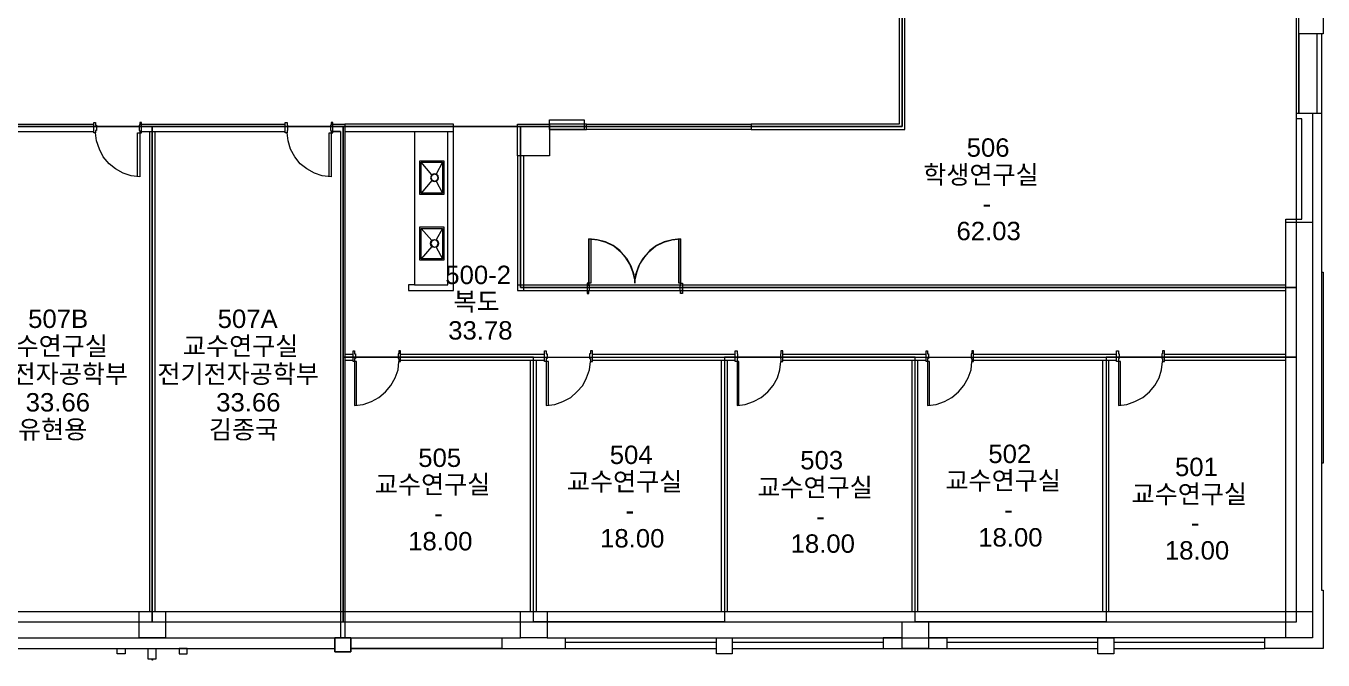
# Model space of a CAD drawing. Header units: millimetres. Extents: x -750 to 90970, y 12592 to 66109.
# Drawn here: x 66490 to 90970, y 16097 to 28062 of the extents above; entities that cross this region are included whole.
import ezdxf

# ---------------------------------------------------------------- set-up
doc = ezdxf.new("R2010")
doc.units = ezdxf.units.MM
doc.layers.add('PDF_문자', color=7, linetype='Continuous')
doc.layers.add('PDF_형상', color=7, linetype='Continuous')
doc.styles.add('PDF 맑은고딕', font='Arial.ttf')

msp = doc.modelspace()

# ---------------------------------------------------------------- linework, layer by layer
at = {"layer": 'PDF_형상', "lineweight": 5}
for points in [[(15229, 28512), (11079, 28512), (11079, 16816), (90470, 16816), (90470, 28512), (84917, 28512), (84917, 37460), (15229, 37460)], [(11079, 28512), (11079, 26164), (83024, 26164), (83024, 28512), (76325, 28512), (76325, 34010), (78873, 34010), (78873, 37460), (71874, 37460), (71874, 28467), (18279, 28467), (18279, 30515), (15229, 30515), (15229, 28512)], [(90470, 23124), (90470, 28512), (83024, 28512), (83024, 26164), (75824, 26164), (75824, 23124)], [(67768, 26046), (67768, 26237), (67805, 26237), (67805, 26191), (67823, 26191), (67823, 26091), (67805, 26091), (67805, 26046)], [(68669, 26046), (68669, 26237), (68642, 26237), (68642, 26191), (68624, 26191), (68624, 26091), (68642, 26091), (68642, 26046)], [(71382, 26046), (71382, 26237), (71418, 26237), (71418, 26191), (71427, 26191), (71427, 26091), (71418, 26091), (71418, 26046)], [(72283, 26046), (72283, 26237), (72247, 26237), (72247, 26191), (72238, 26191), (72238, 26091), (72247, 26091), (72247, 26046)], [(75769, 26210), (76370, 26210), (76370, 25609), (75769, 25609)], [(76370, 26291), (77025, 26291), (77025, 26109), (76370, 26109)], [(65274, 26164), (65274, 16816), (68870, 16816), (68870, 26164)], [(68870, 26164), (68870, 16816), (72474, 16816), (72474, 26164)], [(72474, 26164), (72474, 21813), (90470, 21813), (90470, 23124), (75824, 23124), (75824, 26164)], [(74377, 25518), (74377, 24881), (73922, 24881), (73922, 25518)], [(74349, 25490), (74349, 24908), (73949, 24908), (73949, 25490)], [(74277, 25199), (74267, 25236), (74240, 25263), (74204, 25272), (74167, 25263), (74140, 25236), (74122, 25199), (74140, 25163), (74167, 25135), (74204, 25126), (74240, 25135), (74267, 25163)], [(74267, 25199), (74249, 25245), (74204, 25263), (74158, 25245), (74131, 25199), (74158, 25154), (74204, 25135), (74249, 25154)], [(74377, 24271), (74377, 23643), (73922, 23643), (73922, 24271)], [(74349, 24243), (74349, 23670), (73949, 23670), (73949, 24243)], [(74267, 23961), (74249, 24007), (74204, 24025), (74158, 24007), (74131, 23961), (74158, 23907), (74204, 23888), (74249, 23907)], [(77080, 23206), (77080, 23015), (77116, 23015), (77116, 23069), (77126, 23069), (77126, 23160), (77116, 23160), (77116, 23206)], [(78882, 23206), (78882, 23015), (78846, 23015), (78846, 23069), (78837, 23069), (78837, 23160), (78846, 23160), (78846, 23206)], [(76070, 21813), (72474, 21813), (72474, 16816), (76070, 16816)], [(72665, 21731), (72665, 21931), (72693, 21931), (72693, 21877), (72711, 21877), (72711, 21786), (72693, 21786), (72693, 21731)], [(73557, 21731), (73557, 21931), (73530, 21931), (73530, 21877), (73512, 21877), (73512, 21786), (73530, 21786), (73530, 21731)], [(79674, 16816), (76070, 16816), (76070, 21813), (79674, 21813)], [(76279, 21731), (76279, 21931), (76306, 21931), (76306, 21877), (76325, 21877), (76325, 21786), (76306, 21786), (76306, 21731)], [(77180, 21731), (77180, 21931), (77144, 21931), (77144, 21877), (77126, 21877), (77126, 21786), (77144, 21786), (77144, 21731)], [(83270, 21813), (79674, 21813), (79674, 16816), (83270, 16816)], [(79875, 21731), (79875, 21931), (79911, 21931), (79911, 21877), (79920, 21877), (79920, 21786), (79911, 21786), (79911, 21731)], [(80776, 21731), (80776, 21931), (80739, 21931), (80739, 21877), (80730, 21877), (80730, 21786), (80739, 21786), (80739, 21731)], [(86874, 16816), (83270, 16816), (83270, 21813), (86874, 21813)], [(83479, 21731), (83479, 21931), (83506, 21931), (83506, 21877), (83525, 21877), (83525, 21786), (83506, 21786), (83506, 21731)], [(84371, 21731), (84371, 21931), (84344, 21931), (84344, 21877), (84326, 21877), (84326, 21786), (84344, 21786), (84344, 21731)], [(86874, 16816), (90470, 16816), (90470, 21813), (86874, 21813)], [(87075, 21731), (87075, 21931), (87111, 21931), (87111, 21877), (87120, 21877), (87120, 21786), (87111, 21786), (87111, 21731)], [(87976, 21731), (87976, 21931), (87939, 21931), (87939, 21877), (87930, 21877), (87930, 21786), (87939, 21786), (87939, 21731)], [(68624, 17016), (69125, 17016), (69125, 16515), (68624, 16515)], [(75824, 17016), (76325, 17016), (76325, 16515), (75824, 16515)], [(90269, 17016), (90770, 17016), (90770, 16515), (90269, 16515)], [(83024, 16816), (83525, 16816), (83525, 16315), (83024, 16315)], [(79747, 16215), (79738, 16215), (79520, 16215), (79520, 16515), (79820, 16515), (79820, 16215)], [(86947, 16215), (86938, 16215), (86720, 16215), (86720, 16515), (87020, 16515), (87020, 16215)], [(68214, 16315), (68360, 16315), (68360, 16215), (68214, 16215)], [(68870, 16115), (68797, 16115), (68797, 16315), (68943, 16315), (68943, 16115), (68879, 16115), (68879, 16097), (68870, 16097)], [(69534, 16315), (69379, 16315), (69379, 16215), (69534, 16215)], [(75469, 16315), (72620, 16315)]]:
    msp.add_lwpolyline(points, close=True, dxfattribs=at)
for points in [[(78773, 34383), (78973, 34383), (78973, 34110), (82769, 34110), (82769, 37314), (78973, 37314), (78973, 36077), (78773, 36077), (78773, 37314), (76170, 37314), (76170, 37615), (85072, 37615), (85072, 28412), (82969, 28412), (82969, 26210), (80175, 26210)], [(89778, 28886), (89778, 28913), (90970, 28913), (90970, 27912), (90715, 27912), (90515, 27912), (90515, 26410), (90515, 27912), (90515, 28212)], [(77071, 26210), (80175, 26210), (80175, 26109), (83079, 26109), (83079, 28412)], [(90943, 27912), (90943, 26410), (90943, 17417), (90970, 17417), (90970, 16315), (89869, 16315), (89869, 16515)], [(90852, 27912), (90852, 26410)], [(11479, 24116), (11479, 17016), (90269, 17016), (90269, 24416), (90570, 24416), (90570, 26310), (90470, 26310)], [(65074, 26210), (67768, 26210)], [(68669, 26210), (71382, 26210)], [(72283, 26046), (72283, 26237)], [(72283, 26210), (72511, 26210)], [(73821, 23178), (73712, 23178), (73712, 23069), (73821, 23069), (74559, 23069), (74559, 26210), (72511, 26210), (72511, 26073), (72511, 16515)], [(76370, 26109), (77071, 26109), (77071, 26210), (76370, 26210)], [(90943, 26410), (90470, 26410)], [(90770, 26410), (90770, 17016)], [(65074, 26073), (67768, 26073)], [(68597, 25217), (68597, 26046), (68642, 26046), (68642, 25217), (68478, 25236), (68324, 25281), (68178, 25363), (68060, 25463), (67950, 25591), (67878, 25736), (67823, 25891), (67805, 26046)], [(68669, 26073), (71382, 26073)], [(68824, 26073), (68824, 17016)], [(68924, 26073), (68924, 17016)], [(72210, 25217), (72210, 26046), (72247, 26046), (72247, 25217), (72083, 25236), (71937, 25281), (71792, 25363), (71664, 25463), (71564, 25591), (71482, 25736), (71437, 25891), (71418, 26046)], [(72429, 26073), (72283, 26073), (72429, 26073), (72429, 16515)], [(72474, 26146), (72474, 17016)], [(72511, 26073), (73712, 26073), (74559, 26073)], [(73821, 26073), (73821, 23178), (74449, 23178), (74449, 26073)], [(80175, 26109), (77071, 26109)], [(74149, 25254), (73949, 25490)], [(74349, 25490), (74231, 25263)], [(75769, 25609), (75769, 23069), (82969, 23069), (90269, 23069)], [(75879, 25609), (75879, 23069)], [(74149, 25145), (73949, 24908)], [(74231, 25135), (74349, 24908)], [(74149, 24016), (73949, 24243)], [(74349, 24243), (74231, 24025)], [(90770, 24353), (90269, 24353)], [(78846, 23169), (78846, 24043), (78691, 24025), (78536, 23989), (78391, 23916), (78263, 23825), (78163, 23706), (78072, 23570), (78018, 23424), (77981, 23269), (77945, 23424), (77890, 23570), (77799, 23706), (77699, 23825), (77572, 23916), (77426, 23989), (77271, 24025), (77116, 24043), (77116, 23169)], [(77153, 24043), (77153, 23206), (77116, 23206), (77116, 24043), (77280, 24025), (77435, 23979), (77590, 23907), (77717, 23797), (77826, 23679), (77908, 23533), (77963, 23370), (77981, 23206), (77999, 23370), (78054, 23533), (78136, 23679), (78245, 23797), (78373, 23907), (78527, 23979), (78682, 24025), (78846, 24043), (78846, 23206), (78810, 23206), (78810, 24043)], [(74149, 23898), (73949, 23670)], [(74231, 23888), (74349, 23670)], [(90943, 23415), (90970, 23415), (90970, 19811), (90943, 19811)], [(75769, 23178), (82969, 23178), (90269, 23178)], [(78882, 23015), (78882, 23115)], [(72474, 21813), (90470, 21813)], [(72511, 21868), (72665, 21868)], [(73557, 21868), (76279, 21868)], [(77180, 21868), (79875, 21868)], [(80776, 21868), (83479, 21868)], [(84371, 21868), (87075, 21868)], [(87976, 21868), (90269, 21868)], [(72511, 21758), (72665, 21758)], [(72729, 20903), (72729, 21731), (72693, 21731), (72693, 20903), (72857, 20921), (73011, 20976), (73148, 21048), (73275, 21158), (73375, 21276), (73457, 21422), (73512, 21576), (73530, 21731)], [(73557, 21758), (76279, 21758)], [(76015, 17016), (76015, 21758)], [(76124, 17016), (76124, 21758)], [(76352, 20903), (76352, 21731), (76306, 21731), (76306, 20903), (76470, 20921), (76625, 20976), (76771, 21048), (76889, 21158), (76998, 21276), (77071, 21422), (77126, 21576), (77144, 21731)], [(77180, 21758), (79875, 21758)], [(79620, 17016), (79620, 21758)], [(79729, 17016), (79729, 21758)], [(79947, 20903), (79947, 21731), (79911, 21731), (79911, 20903), (80066, 20921), (80220, 20976), (80366, 21048), (80493, 21158), (80594, 21276), (80676, 21422), (80721, 21576), (80739, 21731)], [(80776, 21758), (83479, 21758)], [(83215, 17016), (83215, 21758)], [(83324, 17016), (83324, 21758)], [(83543, 20903), (83543, 21731), (83506, 21731), (83506, 20903), (83670, 20921), (83825, 20976), (83961, 21048), (84089, 21158), (84189, 21276), (84271, 21422), (84326, 21576), (84344, 21731)], [(84371, 21758), (87075, 21758)], [(86811, 17016), (86811, 21758)], [(86929, 17016), (86929, 21758)], [(87147, 20903), (87147, 21731), (87111, 21731), (87111, 20903), (87266, 20921), (87420, 20976), (87566, 21048), (87693, 21158), (87794, 21276), (87876, 21422), (87921, 21576), (87939, 21731)], [(87976, 21758), (90269, 21758)], [(11479, 16515), (11880, 16515), (75469, 16515), (75824, 16515)], [(72320, 16515), (72620, 16515), (72320, 16515)], [(72320, 16515), (72320, 16252), (72320, 16515)], [(72320, 16515), (72620, 16515), (72320, 16515)], [(72320, 16515), (72320, 16252), (72320, 16515)], [(72620, 16515), (72620, 16252), (72620, 16515)], [(72620, 16515), (72620, 16252), (72620, 16515)], [(75469, 16515), (75469, 16315), (76670, 16315), (79520, 16315)], [(76325, 16515), (76670, 16515), (82669, 16515), (82669, 16315)], [(76670, 16315), (76670, 16515)], [(76670, 16434), (79520, 16434)], [(79820, 16434), (82669, 16434)], [(83024, 16515), (82669, 16515), (83870, 16515), (83870, 16315)], [(90269, 16515), (89869, 16515), (83870, 16515), (83525, 16515)], [(83870, 16434), (86720, 16434)], [(87020, 16434), (89869, 16434)], [(65420, 16315), (72320, 16315)], [(72320, 16252), (72620, 16252), (72320, 16252)], [(72320, 16252), (72620, 16252), (72320, 16252)], [(79820, 16315), (82669, 16315), (83870, 16315), (86720, 16315)], [(87020, 16315), (89869, 16315)]]:
    msp.add_lwpolyline(points, dxfattribs=at)
msp.add_circle((74201, 23957), 76, dxfattribs=at)

# ---------------------------------------------------------------- texts
at = {"layer": 'PDF_문자', "attachment_point": 4, "style": 'PDF 맑은고딕'}
for s, insert, char_height in [('506', (84244, 25765), 347.3), ('학생연구실', (83424, 25237), 347.3), ('-', (84544, 24709), 347), ('62.03', (84052, 24190), 347.3), ('500-2', (74404, 23362), 347.3), ('복도', (74559, 22843), 347.3), ('507B', (66531, 22534), 347.3), ('507A', (70108, 22534), 347.3), ('33.78', (74459, 22315), 347.3), ('교수연구실', (65857, 22005), 347.3), ('교수연구실', (69452, 22005), 347.3), ('전기전자공학부', (65366, 21477), 347.3), ('전기전자공학부', (68970, 21477), 347.3), ('33.66', (66485, 20958), 347.3), ('33.66', (70080, 20958), 347.3), ('유현용', (66339, 20431), 347.3), ('김종국', (69944, 20431), 347.3), ('505', (73894, 19912), 347.3), ('504', (77508, 19967), 347.3), ('502', (84653, 19985), 347.3), ('503', (81103, 19866), 347.3), ('501', (88176, 19739), 347.3), ('교수연구실', (73075, 19393), 347.3), ('교수연구실', (76698, 19447), 347.3), ('교수연구실', (83843, 19466), 347.3), ('교수연구실', (80293, 19338), 347.3), ('교수연구실', (87356, 19211), 347.3), ('-', (77808, 18920), 347), ('-', (84954, 18938), 347), ('-', (74194, 18865), 347), ('-', (81404, 18811), 347), ('-', (88476, 18692), 347), ('18.00', (73703, 18337), 347.3), ('18.00', (77326, 18392), 347.3), ('18.00', (80921, 18292), 347.3), ('18.00', (84462, 18410), 347.3), ('18.00', (87985, 18164), 347.3)]:
    msp.add_mtext(s, dxfattribs=dict(at, insert=insert, char_height=char_height))

doc.saveas('drawing.dxf')
